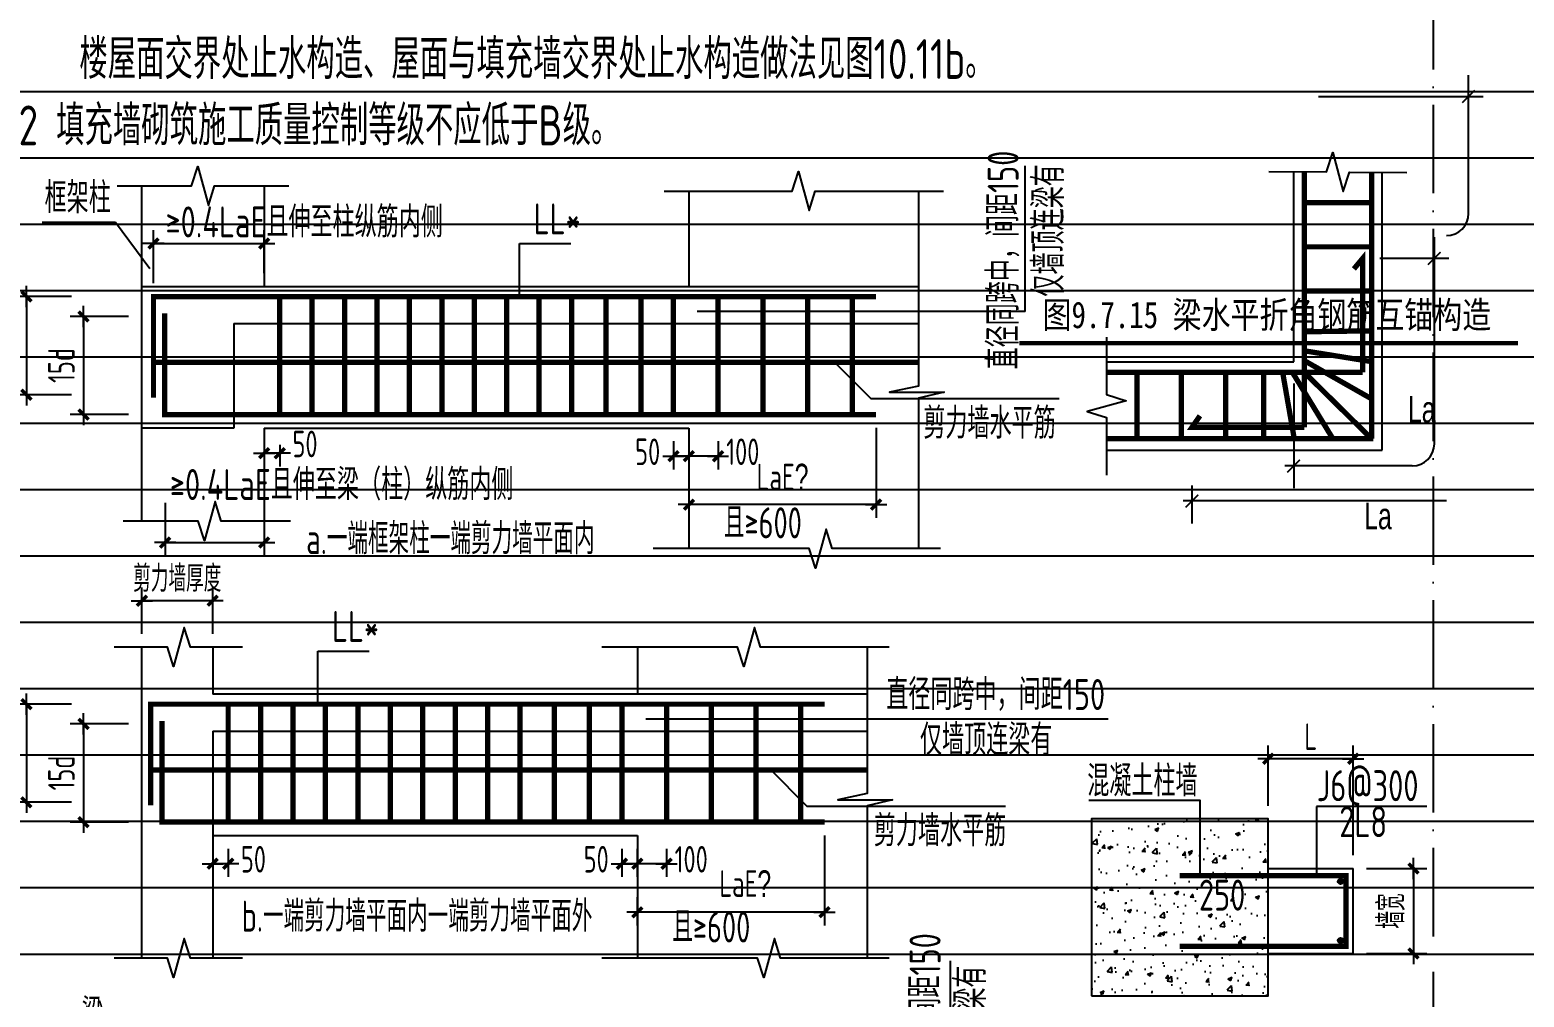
# Model space of a CAD drawing. Extents: x -1058961 to 23600, y -449123 to 2751847.
# Drawn here: x -614409 to -597520, y 24193 to 35127 of the extents above; entities that cross this region are included whole.
import ezdxf
from ezdxf.enums import TextEntityAlignment as Align

# ---------------------------------------------------------------- set-up
doc = ezdxf.new("R2010")
doc.units = 0
doc.header["$LTSCALE"] = 1000
doc.linetypes.add('D1', pattern=[14, 10, -2, 0, -2])
doc.layers.get('0').update_dxf_attribs({"linetype": 'CONTINUOUS'})
doc.layers.get('DEFPOINTS').update_dxf_attribs({"linetype": 'CONTINUOUS'})
doc.layers.add('S-1-TEXT', color=7, linetype='CONTINUOUS', lineweight=18)
for name, color, linetype in [('S-DETL-DIM', 151, 'CONTINUOUS'), ('S-DETL-HATCH', 253, 'CONTINUOUS'), ('S-DETL-LINE1', 2, 'CONTINUOUS'), ('S-DETL-RBAR', 1, 'CONTINUOUS'), ('S-DETL-TEXT', 7, 'CONTINUOUS')]:
    doc.layers.add(name, color=color, linetype=linetype)
doc.styles.add('TS', font='tssdeng.shx', dxfattribs={"width": 0.7, "bigfont": 'tssdchn.shx'})
doc.styles.add('现代都市院', font='ds-rss.shx', dxfattribs={"width": 0.7, "bigfont": 'ds-hzs.shx'})
doc.styles.add('黑体', font='simhei.ttf')
doc.dimstyles.new('DIM25', dxfattribs={"dimtxt": 300, "dimasz": 0.8, "dimexe": 150, "dimexo": 150, "dimgap": 100, "dimtad": 1, "dimdec": 0, "dimlfac": 0.25, "dimrnd": 1, "dimzin": 0, "dimdsep": 46, "dimtxsty": 'TS', "dimblk": '_DIMX', "dimcen": 0, "dimclrd": 256, "dimclre": 256, "dimclrt": 43, "dimadec": 1, "dimazin": 0, "dimtfac": 1, "dimtdec": 0, "dimtix": 1, "dimtmove": 2, "dimatfit": 3, "dimldrblk": 'ARCHTICK', "dimfxl": 0, "dimtolj": 1, "dimtzin": 1, "dimarcsym": 0})

# ---------------------------------------------------------------- blocks, each defined once
blk = doc.blocks.new('_DIMX')
blk.add_line((-150, 0), (150, 0))
at = {"const_width": 50}
blk.add_lwpolyline([(-70, -70), (70, 70)], dxfattribs=at)
blk = doc.blocks.new('*D3384')
at = {"layer": 'DEFPOINTS', "color": 0}
for p in [(-600411, 26887), (-600411, 26206), (-599451, 25646)]:
    blk.add_point(p, dxfattribs=at)
at = {"layer": 'S-DETL-DIM', "lineweight": -2}
for p, q in [((-600411, 26356), (-600411, 27037)), ((-599451, 25796), (-599451, 27037)), ((-599452, 26887), (-600410, 26887))]:
    blk.add_line(p, q, dxfattribs=at)
at = {"layer": 'S-DETL-DIM', "lineweight": -2, "xscale": 0.8, "yscale": 0.8, "zscale": 0.8, "rotation": 180}
blk.add_blockref('_DIMX', (-600411, 26887), dxfattribs=at)
at = {"layer": 'S-DETL-DIM', "lineweight": -2, "xscale": 0.8, "yscale": 0.8, "zscale": 0.8}
blk.add_blockref('_DIMX', (-599451, 26887), dxfattribs=at)
at = {"layer": 'S-DETL-DIM', "color": 43, "insert": (-599931, 27137), "char_height": 300, "attachment_point": 5, "style": 'TS'}
blk.add_mtext('\\A1;L', dxfattribs=at)
blk = doc.blocks.new('_ArchTick')
at = {"color": 0, "linetype": 'ByBlock', "const_width": 0.15}
blk.add_lwpolyline([(-0.5, -0.5), (0.5, 0.5)], dxfattribs=at)
blk = doc.blocks.new('*D3385')
at = {"layer": 'DEFPOINTS', "color": 0}
for p in [(-599451, 25646), (-599451, 24686), (-598770, 24686)]:
    blk.add_point(p, dxfattribs=at)
at = {"layer": 'S-DETL-DIM', "lineweight": -2}
for p, q in [((-599301, 25646), (-598620, 25646)), ((-598770, 25646), (-598770, 24687)), ((-599301, 24686), (-598620, 24686))]:
    blk.add_line(p, q, dxfattribs=at)
at = {"layer": 'S-DETL-DIM', "lineweight": -2, "xscale": 0.8, "yscale": 0.8, "zscale": 0.8}
for p, rotation in [((-598770, 25646), 90), ((-598770, 24686), 270)]:
    blk.add_blockref('_DIMX', p, dxfattribs=dict(at, rotation=rotation))
at = {"layer": 'S-DETL-DIM', "color": 43, "insert": (-599020, 25166), "char_height": 300, "attachment_point": 5, "rotation": 90, "style": 'TS'}
blk.add_mtext('\\A1;墙宽', dxfattribs=at)
blk = doc.blocks.new('*D3413')
at = {"layer": 'DEFPOINTS', "color": 0}
for p in [(-613787, 27504), (-614448, 26395), (-613787, 26395)]:
    blk.add_point(p, dxfattribs=at)
at = {"layer": 'S-DETL-DIM', "lineweight": -2}
for p, q in [((-613937, 27504), (-614598, 27504)), ((-614448, 27504), (-614448, 26395)), ((-613937, 26395), (-614598, 26395))]:
    blk.add_line(p, q, dxfattribs=at)
at = {"layer": 'S-DETL-DIM', "lineweight": -2, "xscale": 0.8, "yscale": 0.8, "zscale": 0.8}
for p, rotation in [((-614448, 27504), 90), ((-614448, 26395), 270)]:
    blk.add_blockref('_DIMX', p, dxfattribs=dict(at, rotation=rotation))
at = {"layer": 'S-DETL-DIM', "color": 43, "insert": (-614698, 26950), "char_height": 300, "attachment_point": 5, "rotation": 90, "style": 'TS'}
blk.add_mtext('\\A1;15d', dxfattribs=at)
blk = doc.blocks.new('*D3414')
at = {"layer": 'DEFPOINTS', "color": 0}
for p in [(-613143, 27281), (-613803, 26171), (-613143, 26171)]:
    blk.add_point(p, dxfattribs=at)
at = {"layer": 'S-DETL-DIM', "lineweight": -2}
for p, q in [((-613293, 27281), (-613953, 27281)), ((-613803, 27280), (-613803, 26172)), ((-613293, 26171), (-613953, 26171))]:
    blk.add_line(p, q, dxfattribs=at)
at = {"layer": 'S-DETL-DIM', "lineweight": -2, "xscale": 0.8, "yscale": 0.8, "zscale": 0.8}
for p, rotation in [((-613803, 27281), 90), ((-613803, 26171), 270)]:
    blk.add_blockref('_DIMX', p, dxfattribs=dict(at, rotation=rotation))
at = {"layer": 'S-DETL-DIM', "color": 43, "insert": (-614053, 26726), "char_height": 300, "attachment_point": 5, "rotation": 90, "style": 'TS'}
blk.add_mtext('\\A1;15d', dxfattribs=at)
blk = doc.blocks.new('*D3415')
at = {"layer": 'DEFPOINTS', "color": 0}
for p in [(-612343, 26019), (-612168, 26019), (-612343, 25701)]:
    blk.add_point(p, dxfattribs=at)
at = {"layer": 'S-DETL-DIM', "lineweight": -2}
for p, q in [((-612343, 25869), (-612343, 25551)), ((-612168, 25869), (-612168, 25551)), ((-612344, 25701), (-612344, 25701)), ((-612168, 25701), (-612343, 25701)), ((-612167, 25701), (-612166, 25701))]:
    blk.add_line(p, q, dxfattribs=at)
at = {"layer": 'S-DETL-DIM', "lineweight": -2, "xscale": 0.8, "yscale": 0.8, "zscale": 0.8}
blk.add_blockref('_DIMX', (-612343, 25701), dxfattribs=at)
at = {"layer": 'S-DETL-DIM', "lineweight": -2, "xscale": 0.8, "yscale": 0.8, "zscale": 0.8, "rotation": 180}
blk.add_blockref('_DIMX', (-612168, 25701), dxfattribs=at)
at = {"layer": 'S-DETL-DIM', "color": 43, "insert": (-611882, 25751), "char_height": 300, "attachment_point": 5, "style": 'TS'}
blk.add_mtext('\\A1;50', dxfattribs=at)
blk = doc.blocks.new('*D3416')
at = {"layer": 'DEFPOINTS', "color": 0}
for p in [(-607718, 26019), (-607543, 26019), (-607718, 25701)]:
    blk.add_point(p, dxfattribs=at)
at = {"layer": 'S-DETL-DIM', "lineweight": -2}
for p, q in [((-607718, 25869), (-607718, 25551)), ((-607543, 25869), (-607543, 25551)), ((-607719, 25701), (-607719, 25701)), ((-607543, 25701), (-607718, 25701)), ((-607542, 25701), (-607541, 25701))]:
    blk.add_line(p, q, dxfattribs=at)
at = {"layer": 'S-DETL-DIM', "lineweight": -2, "xscale": 0.8, "yscale": 0.8, "zscale": 0.8}
blk.add_blockref('_DIMX', (-607718, 25701), dxfattribs=at)
at = {"layer": 'S-DETL-DIM', "lineweight": -2, "xscale": 0.8, "yscale": 0.8, "zscale": 0.8, "rotation": 180}
blk.add_blockref('_DIMX', (-607543, 25701), dxfattribs=at)
at = {"layer": 'S-DETL-DIM', "color": 43, "insert": (-608008, 25751), "char_height": 300, "attachment_point": 5, "style": 'TS'}
blk.add_mtext('\\A1;50', dxfattribs=at)
blk = doc.blocks.new('*D3417')
at = {"layer": 'DEFPOINTS', "color": 0}
for p in [(-607543, 26019), (-607213, 26019), (-607543, 25701)]:
    blk.add_point(p, dxfattribs=at)
at = {"layer": 'S-DETL-DIM', "lineweight": -2}
for p, q in [((-607543, 25869), (-607543, 25551)), ((-607213, 25869), (-607213, 25551)), ((-607214, 25701), (-607542, 25701))]:
    blk.add_line(p, q, dxfattribs=at)
at = {"layer": 'S-DETL-DIM', "lineweight": -2, "xscale": 0.8, "yscale": 0.8, "zscale": 0.8, "rotation": 180}
blk.add_blockref('_DIMX', (-607543, 25701), dxfattribs=at)
at = {"layer": 'S-DETL-DIM', "lineweight": -2, "xscale": 0.8, "yscale": 0.8, "zscale": 0.8}
blk.add_blockref('_DIMX', (-607213, 25701), dxfattribs=at)
at = {"layer": 'S-DETL-DIM', "color": 43, "insert": (-606934, 25751), "char_height": 300, "attachment_point": 5, "style": 'TS'}
blk.add_mtext('\\A1;100', dxfattribs=at)
blk = doc.blocks.new('*D3418')
at = {"layer": 'DEFPOINTS', "color": 0}
for p in [(-605427, 26171), (-607543, 25471), (-607543, 25152)]:
    blk.add_point(p, dxfattribs=at)
at = {"layer": 'S-DETL-DIM', "lineweight": -2}
for p, q in [((-605427, 26021), (-605427, 25002)), ((-607543, 25321), (-607543, 25002)), ((-605428, 25152), (-607542, 25152))]:
    blk.add_line(p, q, dxfattribs=at)
at = {"layer": 'S-DETL-DIM', "lineweight": -2, "xscale": 0.8, "yscale": 0.8, "zscale": 0.8, "rotation": 180}
blk.add_blockref('_DIMX', (-607543, 25152), dxfattribs=at)
at = {"layer": 'S-DETL-DIM', "lineweight": -2, "xscale": 0.8, "yscale": 0.8, "zscale": 0.8}
blk.add_blockref('_DIMX', (-605427, 25152), dxfattribs=at)
at = {"layer": 'S-DETL-DIM', "color": 43, "insert": (-606323, 25476), "char_height": 300, "attachment_point": 5, "style": 'TS'}
blk.add_mtext('\\A1;LaE{\\Fds-rss,ds-hzs|c0;\x8e}', dxfattribs=at)
blk = doc.blocks.new('*D3423')
at = {"layer": 'DEFPOINTS', "color": 0}
for p in [(-613143, 28674), (-613143, 28150), (-612343, 28150)]:
    blk.add_point(p, dxfattribs=at)
at = {"layer": 'S-DETL-DIM', "lineweight": -2}
for p, q in [((-613143, 28300), (-613143, 28824)), ((-612343, 28300), (-612343, 28824)), ((-613144, 28674), (-613144, 28674)), ((-612343, 28674), (-613143, 28674)), ((-612342, 28674), (-612341, 28674))]:
    blk.add_line(p, q, dxfattribs=at)
at = {"layer": 'S-DETL-DIM', "lineweight": -2, "xscale": 0.8, "yscale": 0.8, "zscale": 0.8}
blk.add_blockref('_DIMX', (-613143, 28674), dxfattribs=at)
at = {"layer": 'S-DETL-DIM', "lineweight": -2, "xscale": 0.8, "yscale": 0.8, "zscale": 0.8, "rotation": 180}
blk.add_blockref('_DIMX', (-612343, 28674), dxfattribs=at)
at = {"layer": 'S-DETL-DIM', "color": 43, "insert": (-612743, 28924), "char_height": 300, "attachment_point": 5, "style": 'TS'}
blk.add_mtext('\\A1;剪力墙厚度', dxfattribs=at)
blk = doc.blocks.new('*D3424')
at = {"layer": 'DEFPOINTS', "color": 0}
for p in [(-613787, 32112), (-614448, 31002), (-613787, 31002)]:
    blk.add_point(p, dxfattribs=at)
at = {"layer": 'S-DETL-DIM', "lineweight": -2}
for p, q in [((-613937, 32112), (-614598, 32112)), ((-614448, 32111), (-614448, 31003)), ((-613937, 31002), (-614598, 31002))]:
    blk.add_line(p, q, dxfattribs=at)
at = {"layer": 'S-DETL-DIM', "lineweight": -2, "xscale": 0.8, "yscale": 0.8, "zscale": 0.8}
for p, rotation in [((-614448, 32112), 90), ((-614448, 31002), 270)]:
    blk.add_blockref('_DIMX', p, dxfattribs=dict(at, rotation=rotation))
at = {"layer": 'S-DETL-DIM', "color": 43, "insert": (-614698, 31557), "char_height": 300, "attachment_point": 5, "rotation": 90, "style": 'TS'}
blk.add_mtext('\\A1;15d', dxfattribs=at)
blk = doc.blocks.new('*D3425')
at = {"layer": 'DEFPOINTS', "color": 0}
for p in [(-613143, 31888), (-613803, 30778), (-613143, 30778)]:
    blk.add_point(p, dxfattribs=at)
at = {"layer": 'S-DETL-DIM', "lineweight": -2}
for p, q in [((-613293, 31888), (-613953, 31888)), ((-613803, 31887), (-613803, 30779)), ((-613293, 30778), (-613953, 30778))]:
    blk.add_line(p, q, dxfattribs=at)
at = {"layer": 'S-DETL-DIM', "lineweight": -2, "xscale": 0.8, "yscale": 0.8, "zscale": 0.8}
for p, rotation in [((-613803, 31888), 90), ((-613803, 30778), 270)]:
    blk.add_blockref('_DIMX', p, dxfattribs=dict(at, rotation=rotation))
at = {"layer": 'S-DETL-DIM', "color": 43, "insert": (-614053, 31333), "char_height": 300, "attachment_point": 5, "rotation": 90, "style": 'TS'}
blk.add_mtext('\\A1;15d', dxfattribs=at)
blk = doc.blocks.new('*D3426')
at = {"layer": 'DEFPOINTS', "color": 0}
for p in [(-611760, 30585), (-611585, 30585), (-611760, 30342)]:
    blk.add_point(p, dxfattribs=at)
at = {"layer": 'S-DETL-DIM', "lineweight": -2}
for p, q in [((-611760, 30435), (-611760, 30192)), ((-611585, 30435), (-611585, 30192)), ((-611761, 30342), (-611762, 30342)), ((-611585, 30342), (-611760, 30342)), ((-611585, 30342), (-611584, 30342))]:
    blk.add_line(p, q, dxfattribs=at)
at = {"layer": 'S-DETL-DIM', "lineweight": -2, "xscale": 0.8, "yscale": 0.8, "zscale": 0.8}
blk.add_blockref('_DIMX', (-611760, 30342), dxfattribs=at)
at = {"layer": 'S-DETL-DIM', "lineweight": -2, "xscale": 0.8, "yscale": 0.8, "zscale": 0.8, "rotation": 180}
blk.add_blockref('_DIMX', (-611585, 30342), dxfattribs=at)
at = {"layer": 'S-DETL-DIM', "color": 43, "insert": (-611299, 30446), "char_height": 300, "attachment_point": 5, "style": 'TS'}
blk.add_mtext('\\A1;50', dxfattribs=at)
blk = doc.blocks.new('*D3427')
at = {"layer": 'DEFPOINTS', "color": 0}
for p in [(-607135, 30626), (-606960, 30626), (-607135, 30308)]:
    blk.add_point(p, dxfattribs=at)
at = {"layer": 'S-DETL-DIM', "lineweight": -2}
for p, q in [((-607135, 30476), (-607135, 30158)), ((-606960, 30476), (-606960, 30158)), ((-607136, 30308), (-607137, 30308)), ((-606960, 30308), (-607135, 30308)), ((-606960, 30308), (-606959, 30308))]:
    blk.add_line(p, q, dxfattribs=at)
at = {"layer": 'S-DETL-DIM', "lineweight": -2, "xscale": 0.8, "yscale": 0.8, "zscale": 0.8}
blk.add_blockref('_DIMX', (-607135, 30308), dxfattribs=at)
at = {"layer": 'S-DETL-DIM', "lineweight": -2, "xscale": 0.8, "yscale": 0.8, "zscale": 0.8, "rotation": 180}
blk.add_blockref('_DIMX', (-606960, 30308), dxfattribs=at)
at = {"layer": 'S-DETL-DIM', "color": 43, "insert": (-607426, 30358), "char_height": 300, "attachment_point": 5, "style": 'TS'}
blk.add_mtext('\\A1;50', dxfattribs=at)
blk = doc.blocks.new('*D3428')
at = {"layer": 'DEFPOINTS', "color": 0}
for p in [(-606960, 30626), (-606631, 30626), (-606960, 30308)]:
    blk.add_point(p, dxfattribs=at)
at = {"layer": 'S-DETL-DIM', "lineweight": -2}
for p, q in [((-606960, 30476), (-606960, 30158)), ((-606631, 30476), (-606631, 30158)), ((-606632, 30308), (-606960, 30308))]:
    blk.add_line(p, q, dxfattribs=at)
at = {"layer": 'S-DETL-DIM', "lineweight": -2, "xscale": 0.8, "yscale": 0.8, "zscale": 0.8, "rotation": 180}
blk.add_blockref('_DIMX', (-606960, 30308), dxfattribs=at)
at = {"layer": 'S-DETL-DIM', "lineweight": -2, "xscale": 0.8, "yscale": 0.8, "zscale": 0.8}
blk.add_blockref('_DIMX', (-606631, 30308), dxfattribs=at)
at = {"layer": 'S-DETL-DIM', "color": 43, "insert": (-606351, 30358), "char_height": 300, "attachment_point": 5, "style": 'TS'}
blk.add_mtext('\\A1;100', dxfattribs=at)
blk = doc.blocks.new('*D3429')
at = {"layer": 'DEFPOINTS', "color": 0}
for p in [(-604844, 30778), (-606960, 30078), (-606960, 29760)]:
    blk.add_point(p, dxfattribs=at)
at = {"layer": 'S-DETL-DIM', "lineweight": -2}
for p, q in [((-604844, 30628), (-604844, 29610)), ((-606960, 29928), (-606960, 29610)), ((-604845, 29760), (-606960, 29760))]:
    blk.add_line(p, q, dxfattribs=at)
at = {"layer": 'S-DETL-DIM', "lineweight": -2, "xscale": 0.8, "yscale": 0.8, "zscale": 0.8, "rotation": 180}
blk.add_blockref('_DIMX', (-606960, 29760), dxfattribs=at)
at = {"layer": 'S-DETL-DIM', "lineweight": -2, "xscale": 0.8, "yscale": 0.8, "zscale": 0.8}
blk.add_blockref('_DIMX', (-604844, 29760), dxfattribs=at)
at = {"layer": 'S-DETL-DIM', "color": 43, "insert": (-605901, 30072), "char_height": 300, "attachment_point": 5, "style": 'TS'}
blk.add_mtext('\\A1;LaE{\\Fds-rss,ds-hzs|c0;\x8e}', dxfattribs=at)
blk = doc.blocks.new('*D3430')
at = {"layer": 'DEFPOINTS', "color": 0}
for p in [(-611760, 32712), (-613012, 32112), (-611760, 32226)]:
    blk.add_point(p, dxfattribs=at)
at = {"layer": 'S-DETL-DIM', "lineweight": -2}
for p, q in [((-613012, 32262), (-613012, 32862)), ((-611760, 32376), (-611760, 32862)), ((-613011, 32712), (-611761, 32712))]:
    blk.add_line(p, q, dxfattribs=at)
at = {"layer": 'S-DETL-DIM', "lineweight": -2, "xscale": 0.8, "yscale": 0.8, "zscale": 0.8, "rotation": 180}
blk.add_blockref('_DIMX', (-613012, 32712), dxfattribs=at)
at = {"layer": 'S-DETL-DIM', "lineweight": -2, "xscale": 0.8, "yscale": 0.8, "zscale": 0.8}
blk.add_blockref('_DIMX', (-611760, 32712), dxfattribs=at)
blk = doc.blocks.new('*D3431')
at = {"layer": 'DEFPOINTS', "color": 0}
for p in [(-612881, 29932), (-611760, 29818), (-611760, 29332)]:
    blk.add_point(p, dxfattribs=at)
at = {"layer": 'S-DETL-DIM', "lineweight": -2}
for p, q in [((-612881, 29782), (-612881, 29182)), ((-611760, 29668), (-611760, 29182)), ((-612880, 29332), (-611761, 29332))]:
    blk.add_line(p, q, dxfattribs=at)
at = {"layer": 'S-DETL-DIM', "lineweight": -2, "xscale": 0.8, "yscale": 0.8, "zscale": 0.8, "rotation": 180}
blk.add_blockref('_DIMX', (-612881, 29332), dxfattribs=at)
at = {"layer": 'S-DETL-DIM', "lineweight": -2, "xscale": 0.8, "yscale": 0.8, "zscale": 0.8}
blk.add_blockref('_DIMX', (-611760, 29332), dxfattribs=at)

msp = doc.modelspace()

# ---------------------------------------------------------------- hatches: boundary and pattern name
at = {"layer": 'S-DETL-HATCH'}
h = msp.add_hatch(dxfattribs=at)
h.set_pattern_fill('AR-CONC', color=256, scale=2.5, style=0)
h.set_pattern_definition([(50, (-2211717.05, -6716.8), (455.46167, -39.84771), [47.625, -523.875]), (355, (-2211717.05, -6716.8), (-88.10706, 477.64161), [38.1, -419.1]), (100.451, (-2211679.1, -6720.1), (367.35625, 437.79172), [40.475, -445.225]), (46.1842, (-2211717.05, -6589.8), (677.6976, -105.10582), [71.4375, -785.8125]), (96.6356, (-2211660.6, -6598.56), (593.51059, 618.5639), [60.7125, -667.8375]), (351.184, (-2211717.05, -6589.8), (593.5115, 618.5628), [57.15, -628.65]), (21, (-2211653.55, -6621.55), (379.0372, -255.6638), [47.625, -523.875]), (326, (-2211653.55, -6621.55), (154.50507, 460.46992), [38.1, -419.1]), (71.4514, (-2211621.97, -6642.85), (533.54123, 204.80714), [40.475, -445.225]), (37.5, (-2211717.05, -6716.8), (7.721508, 211.387597), [0, -414.02, 0, -425.45, 0, -420.6875]), (7.5, (-2211717.05, -6716.8), (167.049156, 250.451437), [0, -242.57, 0, -404.495, 0, -160.3375]), (327.5, (-2211858.66, -6716.8), (338.976488, -14.32186), [0, -158.75, 0, -495.3, 0, -657.225]), (317.5, (-2211922.16, -6716.8), (370.322953, 63.56623), [0, -206.375, 0, -328.93, 0, -466.725])])
h.paths.add_polyline_path([(-602411.29, 24206.47), (-600411.29, 24206.47), (-600411.29, 26206.47), (-602411.29, 26206.47)])
at = {"layer": 'S-DETL-RBAR'}
h = msp.add_hatch(color=1, dxfattribs=at)
edge = h.paths.add_edge_path()
edge.add_arc((-599593.47, 25501.27), 31.25, 0, 360)
h = msp.add_hatch(color=1, dxfattribs=at)
edge = h.paths.add_edge_path()
edge.add_arc((-599593.47, 24831.67), 31.25, 0, 360)

# ---------------------------------------------------------------- linework, layer by layer
at = {"layer": 'DEFPOINTS', "color": 252, "linetype": 'D1', "ltscale": 0.1}
msp.add_line((-598546.31, 42680.13), (-598546.31, -11319.87), dxfattribs=at)
at = {"layer": 'DEFPOINTS', "color": 252}
for p, q in [((-652962.31, 34430.13), (-557702.31, 34430.13)), ((-652962.31, 33680.13), (-557702.31, 33680.13)), ((-652962.31, 32930.13), (-557702.31, 32930.13)), ((-652962.31, 32180.13), (-557702.31, 32180.13)), ((-652962.31, 31430.13), (-557702.31, 31430.13)), ((-652962.31, 30680.13), (-557702.31, 30680.13)), ((-652962.31, 29930.13), (-557702.31, 29930.13)), ((-652962.31, 29180.13), (-557702.31, 29180.13)), ((-652962.31, 28430.13), (-557702.31, 28430.13)), ((-652962.31, 27680.13), (-557702.31, 27680.13)), ((-652962.31, 26930.13), (-557702.31, 26930.13)), ((-652962.31, 26180.13), (-557702.31, 26180.13)), ((-652962.31, 25430.13), (-557702.31, 25430.13)), ((-652962.31, 24680.13), (-557702.31, 24680.13))]:
    msp.add_line(p, q, dxfattribs=at)
at = {"layer": 'S-DETL-DIM'}
for p, q in [((-598146.64, 33051.43), (-598146.64, 34614.02)), ((-599842.74, 34375.16), (-597981.15, 34375.16)), ((-598534.14, 30447.93), (-598534.14, 32783.52)), ((-599151.36, 32544.66), (-598368.65, 32544.66)), ((-600123.61, 31129.79), (-600123.61, 29944.79)), ((-598784.14, 30197.93), (-600222.78, 30197.93)), ((-601274.11, 29978.16), (-601274.11, 29548.29)), ((-598396.64, 29801.43), (-601373.28, 29801.43))]:
    msp.add_line(p, q, dxfattribs=at)
at = {"layer": 'S-DETL-DIM', "const_width": 20}
for points in [[(-598216.64, 34305.16), (-598076.64, 34445.16)], [(-598604.14, 32474.66), (-598464.14, 32614.66)], [(-600193.61, 30127.93), (-600053.61, 30267.93)], [(-601344.11, 29731.43), (-601204.11, 29871.43)]]:
    msp.add_lwpolyline(points, dxfattribs=at)
at = {"layer": 'S-DETL-DIM'}
for points in [[(-598216.64, 34305.16), (-598076.64, 34445.16)], [(-600403.6, 33525.81), (-599753.61, 33521.48), (-599682.14, 33741.01), (-599565.08, 33300.22), (-599493.61, 33519.75), (-598843.61, 33515.42)], [(-613422.88, 33363.43), (-612581.63, 33363.43), (-612511.63, 33583.43), (-612391.63, 33143.43), (-612321.63, 33363.43), (-611480.38, 33363.43)], [(-607240.38, 33304.93), (-605791.73, 33304.93), (-605721.73, 33524.93), (-605601.73, 33084.93), (-605531.73, 33304.93), (-604083.09, 33304.93)], [(-604363.09, 33304.93), (-604363.09, 31100.18), (-604694.06, 31030.2), (-604075.28, 31030.2), (-604363.09, 30964.21), (-604363.09, 29263.5)], [(-598604.14, 32474.66), (-598464.14, 32614.66)], [(-602238.32, 31654.66), (-602238.32, 31004.66), (-602018.32, 30934.66), (-602458.32, 30814.66), (-602238.32, 30744.66), (-602238.32, 30094.66)], [(-600193.61, 30127.93), (-600053.61, 30267.93)], [(-611463.97, 29575), (-612245.12, 29575), (-612315.12, 29795), (-612435.12, 29355), (-612505.12, 29575), (-613354.97, 29575)], [(-601344.11, 29731.43), (-601204.11, 29871.43)], [(-604115.46, 29263.5), (-605340.46, 29263.5), (-605410.46, 29483.5), (-605530.46, 29043.5), (-605600.46, 29263.5), (-607362.14, 29263.5)], [(-612005.28, 28150.12), (-612594.62, 28150.12), (-612664.62, 28370.12), (-612784.62, 27930.12), (-612854.62, 28150.12), (-613456.55, 28150.12)], [(-604697.96, 28150.12), (-606150.25, 28150.12), (-606220.25, 28370.12), (-606340.25, 27930.12), (-606410.25, 28150.12), (-607944.64, 28150.12)], [(-604945.59, 28150.12), (-604945.59, 26492.87), (-605276.56, 26422.89), (-604657.78, 26422.89), (-604945.59, 26356.91), (-604945.59, 24634.2)], [(-612005.28, 24634.2), (-612594.62, 24634.2), (-612664.62, 24854.2), (-612784.62, 24414.2), (-612854.62, 24634.2), (-613456.55, 24634.2)], [(-604697.96, 24634.2), (-605922.96, 24634.2), (-605992.96, 24854.2), (-606112.96, 24414.2), (-606182.96, 24634.2), (-607944.64, 24634.2)]]:
    msp.add_lwpolyline(points, dxfattribs=at)
for centre in [(-598396.64, 33051.43), (-598784.14, 30447.93)]:
    msp.add_arc(centre, 250, 270, 0, dxfattribs=at)
at = {"layer": 'S-DETL-LINE1'}
for p, q in [((-600123.61, 31374.66), (-600123.61, 33523.95)), ((-599123.61, 30374.66), (-599123.61, 33517.28)), ((-613142.88, 29575), (-613142.88, 33363.43)), ((-611760.38, 33363.43), (-611760.38, 32226.39)), ((-606960.38, 33304.93), (-606960.38, 32226.39)), ((-613142.88, 32226.39), (-604363.09, 32226.39)), ((-612102.38, 31806.39), (-604363.09, 31806.39)), ((-612102.38, 31806.39), (-612102.38, 30626.39)), ((-602238.32, 31374.66), (-600123.61, 31374.66)), ((-612102.38, 30626.39), (-613142.88, 30626.39)), ((-611760.38, 30626.39), (-611760.38, 29575)), ((-611760.38, 30626.39), (-606960.38, 30626.39)), ((-606960.38, 30626.39), (-606960.38, 29263.5)), ((-602244.99, 30374.66), (-599123.61, 30374.66)), ((-613142.88, 24634.2), (-613142.88, 28150.12)), ((-612342.88, 28150.12), (-612342.88, 27619.09)), ((-607542.88, 28150.12), (-607542.88, 27619.09)), ((-604945.59, 27619.09), (-612342.88, 27619.09)), ((-612342.88, 27199.09), (-604945.59, 27199.09)), ((-612342.88, 27199.09), (-612342.88, 24634.2)), ((-612342.88, 26019.09), (-607542.88, 26019.09)), ((-607542.88, 26019.09), (-607542.88, 24634.2)), ((-600411.29, 25646.47), (-599451.29, 25646.47)), ((-599451.29, 24686.47), (-599451.29, 25646.47)), ((-600411.29, 24686.47), (-599451.29, 24686.47))]:
    msp.add_line(p, q, dxfattribs=at)
msp.add_lwpolyline([(-602411.29, 24206.47), (-600411.29, 24206.47), (-600411.29, 26206.47), (-602411.29, 26206.47)], close=True, dxfattribs=at)
for centre in [(-599593.47, 25501.27), (-599593.47, 24831.67)]:
    msp.add_circle(centre, 31.25, dxfattribs=at)
at = {"layer": 'S-DETL-RBAR', "color": 1, "const_width": 60}
for points in [[(-600003.61, 33523.95), (-600003.61, 30634.66)], [(-599243.61, 33517.28), (-599243.61, 30504.66)], [(-600003.61, 33174.66), (-599223.61, 33174.66)], [(-600003.61, 32674.66), (-599223.61, 32674.66)], [(-599343.61, 31254.66), (-599343.61, 32544.66), (-599443.61, 32424.66)], [(-613011.88, 30968.06), (-613011.88, 32111.75), (-604844.22, 32111.75)], [(-611585.38, 30778.26), (-611585.38, 32111.75)], [(-611218.81, 30778.26), (-611218.81, 32111.75)], [(-610852.24, 30778.26), (-610852.24, 32111.75)], [(-610485.67, 30778.26), (-610485.67, 32111.75)], [(-610119.1, 30778.26), (-610119.1, 32111.75)], [(-609752.53, 30778.26), (-609752.53, 32111.75)], [(-609385.96, 30778.26), (-609385.96, 32111.75)], [(-609019.39, 30778.26), (-609019.39, 32111.75)], [(-608652.82, 30778.26), (-608652.82, 32111.75)], [(-608286.25, 30778.26), (-608286.25, 32111.75)], [(-607897.57, 30778.26), (-607897.57, 32111.75)], [(-607501.54, 30778.26), (-607501.54, 32111.75)], [(-607135.38, 30778.26), (-607135.38, 32111.75)], [(-606629.75, 30778.26), (-606629.75, 32111.75)], [(-606124.12, 30778.26), (-606124.12, 32111.75)], [(-605618.48, 30778.26), (-605618.48, 32111.75)], [(-605112.85, 30778.26), (-605112.85, 32111.75)], [(-600003.61, 32174.66), (-599223.61, 32174.66)], [(-604844.22, 30778.26), (-612885.47, 30778.26), (-612885.47, 31921.95)], [(-600009.7, 31714.62), (-599259.77, 31724.55)], [(-600006.85, 31499.71), (-599255.19, 31378.71)], [(-600005.39, 31389.02), (-599251.11, 30960.25)], [(-613011.88, 31368.62), (-604363.09, 31368.62)], [(-602238.32, 31254.66), (-599343.61, 31254.66)], [(-601893.61, 31254.66), (-601893.61, 30504.66)], [(-601393.61, 31254.66), (-601393.61, 30504.66)], [(-600893.61, 31254.66), (-600893.61, 30504.66)], [(-600463.61, 31254.66), (-600463.61, 30504.66)], [(-600248.69, 31254.66), (-600117.74, 30504.66)], [(-600137.98, 31254.66), (-599680.99, 30504.66)], [(-600003.61, 31254.66), (-599243.61, 30504.66)], [(-600003.61, 30634.66), (-601273.61, 30634.66), (-601183.61, 30764.66)], [(-602244.99, 30504.66), (-599223.61, 30504.66)], [(-613042.88, 26360.76), (-613042.88, 27504.44), (-605426.72, 27504.44)], [(-612167.88, 26170.96), (-612167.88, 27504.44)], [(-611801.31, 26170.96), (-611801.31, 27504.44)], [(-611434.74, 26170.96), (-611434.74, 27504.44)], [(-611068.17, 26170.96), (-611068.17, 27504.44)], [(-610701.6, 26170.96), (-610701.6, 27504.44)], [(-610335.03, 26170.96), (-610335.03, 27504.44)], [(-609968.46, 26170.96), (-609968.46, 27504.44)], [(-609601.89, 26170.96), (-609601.89, 27504.44)], [(-609235.32, 26170.96), (-609235.32, 27504.44)], [(-608868.75, 26170.96), (-608868.75, 27504.44)], [(-608480.07, 26170.96), (-608480.07, 27504.44)], [(-608084.04, 26170.96), (-608084.04, 27504.44)], [(-607717.88, 26170.96), (-607717.88, 27504.44)], [(-607212.25, 26170.96), (-607212.25, 27504.44)], [(-606706.62, 26170.96), (-606706.62, 27504.44)], [(-606200.98, 26170.96), (-606200.98, 27504.44)], [(-605695.35, 26170.96), (-605695.35, 27504.44)], [(-605426.72, 26170.96), (-612916.47, 26170.96), (-612916.47, 27314.64)], [(-613042.88, 26761.32), (-604945.59, 26761.32)], [(-601411.29, 25566.47), (-599531.29, 25566.47), (-599531.29, 24766.47), (-601411.29, 24766.47)]]:
    msp.add_lwpolyline(points, dxfattribs=at)
at = {"layer": 'S-DETL-TEXT'}
for p, q in [((-603158.79, 31942.11), (-603158.79, 33588.88)), ((-613440.06, 32951.2), (-614268.56, 32951.2)), ((-613054.81, 32425.91), (-613440.06, 32951.2)), ((-608874.23, 32111.75), (-608874.23, 32711.77)), ((-608874.23, 32711.77), (-608296.48, 32711.77)), ((-603158.79, 31942.11), (-606866.08, 31942.11)), ((-605327.25, 31383.75), (-604902.97, 30959.47)), ((-604902.97, 30959.47), (-602776.18, 30959.47)), ((-611153.47, 27504.44), (-611153.47, 28104.47)), ((-611153.47, 28104.47), (-610575.71, 28104.47)), ((-602222.08, 27334.81), (-607448.58, 27334.81)), ((-606050.37, 26776.45), (-605626.09, 26352.16)), ((-605626.09, 26352.16), (-603382.59, 26352.16)), ((-598618.7, 26345.82), (-599867.38, 26345.82)), ((-599867.38, 26345.82), (-599867.38, 25566.47)), ((-604002.98, 22955.7), (-604002.98, 24602.47))]:
    msp.add_line(p, q, dxfattribs=at)
at = {"layer": 'S-DETL-TEXT', "const_width": 50}
msp.add_lwpolyline([(-603226.14, 31584.53), (-597589.84, 31584.53)], dxfattribs=at)
at = {"layer": 'S-DETL-TEXT'}
msp.add_lwpolyline([(-602439.58, 26420.21), (-601183.98, 26420.21), (-601183.98, 25539.11)], dxfattribs=at)

# ---------------------------------------------------------------- texts
at = {"layer": 'S-1-TEXT', "style": 'TS', "width": 0.75}
for s, p in [('楼屋面交界处止水构造、屋面与填充墙交界处止水构造做法见图10.11b。', (-613849.64, 34572.56)), ('10.12 填充墙砌筑施工质量控制等级不应低于B级。', (-615174.22, 33822.56))]:
    msp.add_text(s, height=450, dxfattribs=at).set_placement(p)
at = {"layer": 'S-DETL-DIM', "style": '现代都市院', "width": 0.7}
for p in [(-598832.9, 30687.59), (-599327.45, 29482.33), (-599327.45, 29482.33)]:
    msp.add_text('La', height=300, dxfattribs=at).set_placement(p)
at = {"layer": 'S-DETL-TEXT', "style": 'TS', "width": 0.75}
for s, p in [('直径同跨中，间距150', (-603233.45, 31288.21)), ('仅墙顶连梁有', (-602720.95, 32112.29)), ('直径同跨中，间距150', (-604115.61, 22441.7)), ('仅墙顶连梁有', (-603603.11, 23053.91))]:
    msp.add_text(s, height=350, rotation=90, dxfattribs=at).set_placement(p)
at = {"layer": 'S-DETL-TEXT', "style": 'TS'}
for s, width, p in [('框架柱', 0.75, (-614242.63, 33054.96)), ('≥0.4L\x8eaE\x8f\x8f且伸至柱纵筋内侧', 0.75, (-612876.09, 32781.03)), (' LL*', 0.75, (-608874.3, 32815.53)), ('剪力墙水平筋', 0.75, (-604310.43, 30505.71)), ('≥0.4L\x8eaE\x8f\x8f且伸至梁（柱）纵筋内侧', 0.75, (-612826.62, 29812.62)), ('a.一端框架柱一端剪力墙平面内', 0.7, (-611286.25, 29200.52)), (' LL*', 0.75, (-611153.54, 28208.22)), ('直径同跨中，间距150', 0.75, (-604729.54, 27438.41)), ('仅墙顶连梁有', 0.75, (-604348.04, 26925.91)), ('混凝土柱墙', 0.75, (-602457.72, 26461.51)), ('J6@300', 0.75, (-599862.79, 26407.84)), ('2L8', 0.75, (-599608.6, 26001.12)), ('剪力墙水平筋', 0.75, (-604870.16, 25898.41)), ('250', 0.75, (-601195.6, 25170.65)), ('b.一端剪力墙平面内一端剪力墙平面外', 0.7, (-612015.75, 24933.02)), ('梁', 0.75, (-613825.04, 23829.11))]:
    msp.add_text(s, height=350, dxfattribs=dict(at, width=width)).set_placement(p)
at = {"layer": 'S-DETL-TEXT', "style": '黑体', "width": 0.8}
msp.add_text('图9.7.15 梁水平折角钢筋互锚构造', height=300, dxfattribs=at).set_placement((-600427.47, 31755.7), align=Align.CENTER)
at = {"layer": 'S-DETL-TEXT', "char_height": 350, "attachment_point": 5, "style": 'TS'}
for s, insert in [('且≥600}', (-606123.97, 29554.38)), ('且≥600', (-606706.47, 24985.34))]:
    msp.add_mtext(s, dxfattribs=dict(at, insert=insert))

# ---------------------------------------------------------------- dimensions: what is measured, and where the dimension line sits
at = {"layer": 'S-DETL-DIM'}
for base, p1, p2, text, picture, middle in [((-611760.38, 32711.61), (-613011.88, 32111.75), (-611760.38, 32226.39), ' ', '*D3430', (-612386.13, 32711.61)), ((-611760.38, 29332.42), (-612881.08, 29932.28), (-611760.38, 29817.64), ' ', '*D3431', (-612320.73, 29332.42)), ((-613142.88, 28674.34), (-612342.88, 28150.12), (-613142.88, 28150.12), '剪力墙厚度', '*D3423', (-612742.88, 28924.34)), ((-600411.29, 26887.06), (-599451.29, 25646.47), (-600411.29, 26206.47), 'L', '*D3384', (-599931.29, 27137.06))]:
    dim = msp.add_linear_dim(base=base, p1=p1, p2=p2, text=text, dimstyle='DIM25', dxfattribs=at)
    dim.commit()
    dim.dimension.update_dxf_attribs({"geometry": picture, "text_midpoint": middle})
for base, p1, p2, text, picture, middle in [((-614447.97, 31001.87), (-613787.38, 32111.75), (-613787.38, 31001.87), '15d', '*D3424', (-614697.97, 31556.81)), ((-613803.47, 30778.26), (-613142.88, 31888.13), (-613142.88, 30778.26), '15d', '*D3425', (-614053.47, 31333.2)), ((-614447.97, 26394.57), (-613787.38, 27504.44), (-613787.38, 26394.57), '15d', '*D3413', (-614697.97, 26949.51)), ((-613803.47, 26170.96), (-613142.88, 27280.83), (-613142.88, 26170.96), '15d', '*D3414', (-614053.47, 26725.89)), ((-598769.7, 24686.47), (-599451.29, 25646.47), (-599451.29, 24686.47), '墙宽', '*D3385', (-599019.7, 25166.47))]:
    dim = msp.add_linear_dim(base=base, p1=p1, p2=p2, angle=90, text=text, dimstyle='DIM25', dxfattribs=at)
    dim.commit()
    dim.dimension.update_dxf_attribs({"geometry": picture, "text_midpoint": middle})
for base, p1, p2, text, picture, middle in [((-606960.38, 29759.65), (-604844.22, 30778.26), (-606960.38, 30077.89), 'LaE{\\Fds-rss,ds-hzs|c0;\x8e}', '*D3429', (-605900.74, 30072.09)), ((-611760.38, 30341.98), (-611585.38, 30585.23), (-611760.38, 30585.23), '50', '*D3426', (-611299.47, 30446.44)), ((-607135.38, 30308.15), (-606960.38, 30626.39), (-607135.38, 30626.39), '50', '*D3427', (-607425.97, 30358.15)), ((-606960.38, 30308.15), (-606630.97, 30626.39), (-606960.38, 30626.39), '100', '*D3428', (-606351.47, 30358.15)), ((-612342.88, 25700.84), (-612167.88, 26019.09), (-612342.88, 26019.09), '50', '*D3415', (-611881.97, 25750.84)), ((-607717.88, 25700.84), (-607542.88, 26019.09), (-607717.88, 26019.09), '50', '*D3416', (-608008.47, 25750.84)), ((-607542.88, 25152.34), (-605426.72, 26170.96), (-607542.88, 25470.59), 'LaE{\\Fds-rss,ds-hzs|c0;\x8e}', '*D3418', (-606322.54, 25475.9)), ((-607542.88, 25700.84), (-607213.47, 26019.09), (-607542.88, 26019.09), '100', '*D3417', (-606933.97, 25750.84))]:
    dim = msp.add_linear_dim(base=base, p1=p1, p2=p2, text=text, dimstyle='DIM25', dxfattribs=at)
    dim.commit()
    dim.dimension.update_dxf_attribs({"geometry": picture, "text_midpoint": middle, "dimtype": 160})

doc.saveas('drawing.dxf')
